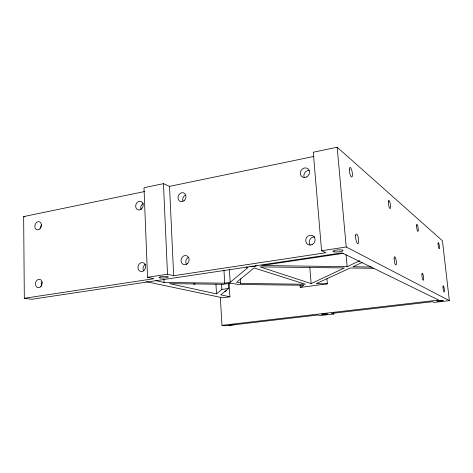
<?xml version="1.0" encoding="UTF-8"?>
<svg xmlns="http://www.w3.org/2000/svg" width="473" height="473" viewBox="0 0 473 473"><rect width="100%" height="100%" fill="white"/><g stroke="black" fill="none" stroke-linecap="round" stroke-linejoin="round"><path stroke-width="0.71" d="M240.627 283.428L240.662 283.374A9.277 1.472 -3.5 0 0 236.553 282.298L254.084 267.931L305.381 284.249L240.627 283.428L240.402 278.798M300.119 285.272L300.284 287.436L303.772 285.26L238.02 284.468C232.864 283.203 227.572 283.238 222.251 284.58L222.198 284.279L169.523 283.646L216.51 293.893L221.867 289.411L228.619 288.477L228.311 283.351M155.635 280.619L164.03 282.452L224.841 283.197A9.277 1.472 -3.5 0 1 229.996 282.464L247.953 267.564L246.143 266.997M228.619 288.477L220.755 294.821L229.896 296.813L229.103 283.658M311.128 283.593L344.445 267.931L260.032 266.884L311.128 283.593L309.839 267.718M346.993 266.731L359.764 260.729M362.235 262.438L352.917 266.737L371.311 266.979M313.983 156.427L169.529 186.362L163.457 183.648L143.993 187.728L147.535 277.29L153.902 278.703L24.318 298.274L23.65 216.587L144.472 191.553M333.666 312.529L333.79 313.995L331.437 313.433L432.452 301.703L433.989 302.407L449.35 300.627L442.426 240.757L337.16 147.221L313.262 152.235L321.575 250.749L325.885 252.73L173.662 275.718L167.507 274.245L147.535 277.29M321.575 250.749L346.218 246.989L449.35 300.627M343.392 253.327L261.61 265.524L347.147 266.66L346.082 254.882M229.896 296.813L222.564 297.789L146.056 281.636M300.284 287.436L327.351 283.83L326.92 278.709M228.648 325.4L317.797 315.018L320.251 315.562L333.79 313.995M220.347 297.535L221.955 325.347L438.672 300.071L341.979 252.866L31.679 299.279L24.318 298.274M235.85 324.525L225.113 325.779L221.955 325.347M373.717 268.292L350.174 268.002L316.23 283.664L327.351 283.83M23.65 216.587L24.963 216.953M337.16 147.221L346.218 246.989M229.387 269.344L230.18 282.452M223.948 270.154L224.722 283.226M221.571 284.303L221.867 289.411M215.966 284.314L216.51 293.893M169.529 186.362L173.662 275.718M163.457 183.648L167.507 274.245M163.906 279.567L164.03 282.452M255.556 265.572A2.986 0.538 -3.8 0 1 254.539 266.476A2.986 0.538 -3.8 0 1 250.341 266.352M195.053 283.741A2.714 1.313 81.8 0 1 193.451 283.794M226.135 290.392A2.501 1.117 82.2 0 1 224.917 291.244M310.093 244.854A4.972 4.588 -63.4 0 1 309.992 239.444A4.972 4.588 -63.4 0 1 314.728 236.938M186.409 264.265A4.612 3.961 -73.6 0 1 188.508 257.265M143.609 270.982A4.494 3.754 -75.1 0 1 145.66 264.165M41.399 286.017A4.216 3.276 -77.2 0 1 42.203 281.89M140.848 209.303A4.423 3.642 -69.9 0 1 143.284 203.556M40.554 227.956A4.139 3.187 -73.5 0 1 41.476 224.929M304.115 177.233A4.925 4.399 -55.8 0 1 309.212 170.41M182.874 201.049A4.541 3.837 -67.6 0 1 185.386 195.148M322.704 314.61A2.903 0.313 -4.5 0 0 327.434 314.066A2.903 0.313 -4.5 0 0 323.633 314.001A2.903 0.313 -4.5 0 0 322.704 314.61M438.388 301.26A3.169 0.349 -5.5 0 0 443.319 300.532A3.169 0.349 -5.5 0 0 438.808 300.615A3.169 0.349 -5.5 0 0 438.388 301.26M312.038 244.665A5.037 4.629 -63.6 0 0 313.451 236.128A5.037 4.629 -63.6 0 0 305.783 239.598A5.037 4.629 -63.6 0 0 312.038 244.665M187.314 263.763A4.665 3.997 -73.6 0 0 186.906 255.846A4.665 3.997 -73.6 0 0 181.041 260.789A4.665 3.997 -73.6 0 0 187.314 263.763M143.845 270.591A4.547 3.778 -75.1 0 0 143.532 262.876A4.547 3.778 -75.1 0 0 137.945 267.665A4.547 3.778 -75.1 0 0 143.845 270.591M40.53 286.827A4.257 3.293 -77.2 0 0 40.43 279.584A4.257 3.293 -77.2 0 0 35.457 284.019A4.257 3.293 -77.2 0 0 40.53 286.827M141.462 208.977A4.47 3.666 -69.9 0 0 141.155 201.498A4.47 3.666 -69.9 0 0 135.662 206.376A4.47 3.666 -69.9 0 0 141.462 208.977M39.815 228.95A4.186 3.205 -73.5 0 0 39.72 221.92A4.186 3.205 -73.5 0 0 34.825 226.437A4.186 3.205 -73.5 0 0 39.815 228.95M306.486 177.032A4.984 4.44 -56 0 0 307.882 168.701A4.984 4.44 -56 0 0 300.361 172.373A4.984 4.44 -56 0 0 306.486 177.032M184.163 200.582A4.594 3.867 -67.6 0 0 183.766 192.919A4.594 3.867 -67.6 0 0 178.008 197.956A4.594 3.867 -67.6 0 0 184.163 200.582M334.541 251.932A5.15 0.987 -5.1 0 0 342.984 250.666A5.15 0.987 -5.1 0 0 336.362 250.099A5.15 0.987 -5.1 0 0 334.541 251.932M160.518 277.935A4.665 0.798 -2.6 0 0 168.252 277.202A4.665 0.798 -2.6 0 0 162.381 276.51A4.665 0.798 -2.6 0 0 160.518 277.935M443.006 287.028A3.163 0.544 82.1 0 0 444.058 291.995A3.163 0.544 82.1 0 0 444.029 287.602A3.163 0.544 82.1 0 0 443.006 287.028M355.643 235.69A4.967 1.348 81.2 0 0 357.606 243.66A4.967 1.348 81.2 0 0 358.173 237.103A4.967 1.348 81.2 0 0 355.643 235.69M421.922 274.636A3.601 0.71 82 0 0 423.169 280.318A3.601 0.71 82 0 0 423.246 275.375A3.601 0.71 82 0 0 421.922 274.636M394.157 258.317A4.168 0.952 81.8 0 0 395.688 264.951A4.168 0.952 81.8 0 0 395.942 259.316A4.168 0.952 81.8 0 0 394.157 258.317M438.051 243.737A3.128 0.532 81.6 0 0 439.104 248.745A3.128 0.532 81.6 0 0 439.098 244.594A3.128 0.532 81.6 0 0 438.051 243.737M416.553 225.58A3.553 0.692 81.3 0 0 417.801 231.309A3.553 0.692 81.3 0 0 417.901 226.685A3.553 0.692 81.3 0 0 416.553 225.58M388.339 201.746A4.115 0.922 80.8 0 0 389.87 208.451A4.115 0.922 80.8 0 0 390.154 203.23A4.115 0.922 80.8 0 0 388.339 201.746M349.358 169.86A4.907 1.295 79.9 0 0 351.711 177.073A4.907 1.295 79.9 0 0 351.622 169.783A4.907 1.295 79.9 0 0 349.358 169.86"/></g></svg>
